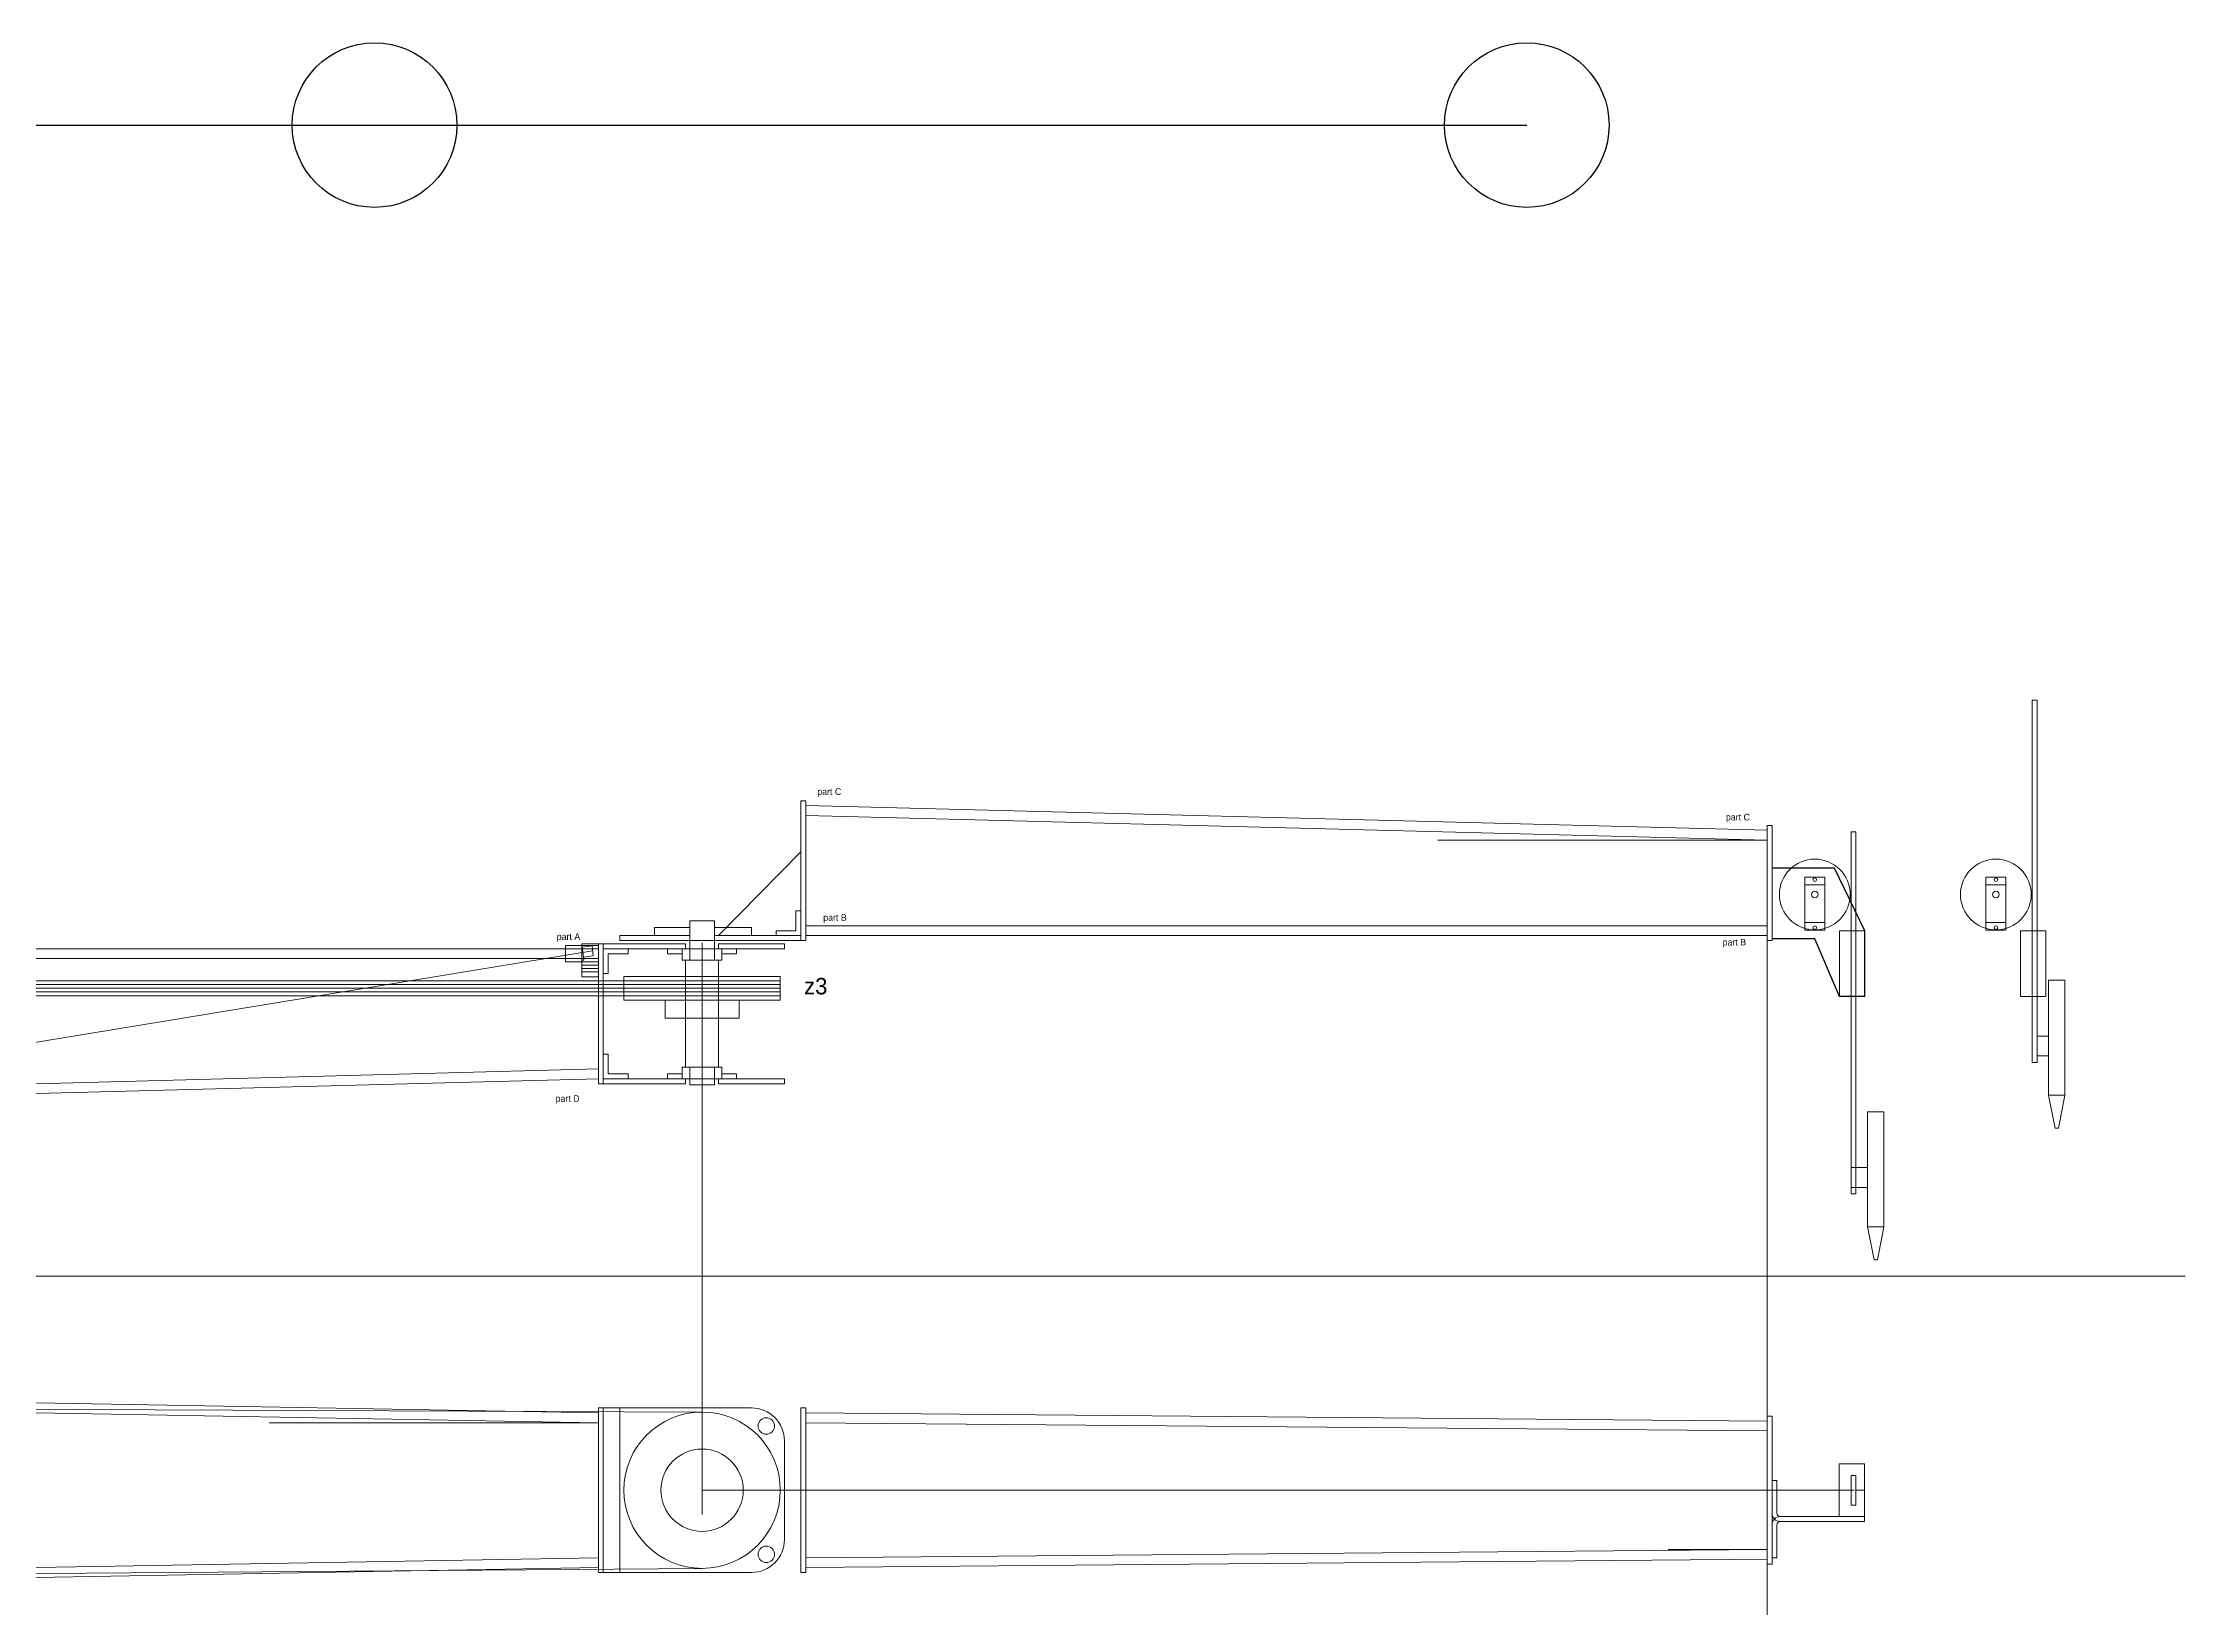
# Model space of a CAD drawing. Header units: millimetres. Extents: x -930 to 1800, y -2430 to 1500.
# Drawn here: x 498 to 1800, y -1902 to -950 of the extents above; entities that cross this region are included whole.
import ezdxf

# ---------------------------------------------------------------- set-up
doc = ezdxf.new("R2010")
doc.units = ezdxf.units.MM
doc.layers.get('0').update_dxf_attribs({"color": 178, "true_color": 0x000000})
for name, color, linetype, lineweight, true_color in [('axle', 178, 'Continuous', 0, 0x000000), ('bearing', 2, 'Continuous', 0, 0xffff00), ('belt', 5, 'Continuous', 0, 0x0000ff), ('dimension', 136, 'Continuous', 0, 0x008080), ('help', 6, 'Continuous', 0, 0xff00ff), ('housing', 3, 'Continuous', 0, 0x00ff00), ('motor', 2, 'Continuous', 0, 0xffff00), ('pulleys', 2, 'Continuous', 0, 0xffff00)]:
    doc.layers.add(name, color=color, linetype=linetype, lineweight=lineweight, true_color=true_color)
doc.layers.add('slider', color=3, linetype='Continuous', true_color=0x00ff00)
doc.styles.add('textstyle27', font='')
doc.styles.add('textstyle30', font='')
doc.styles.add('textstyle31', font='')
doc.styles.add('textstyle33', font='')
doc.styles.add('textstyle34', font='')
doc.styles.add('textstyle35', font='')
doc.styles.add('textstyle36', font='')
doc.styles.get('textstyle27').set_extended_font_data('American Typewriter')
doc.styles.get('textstyle30').set_extended_font_data('American Typewriter')
doc.styles.get('textstyle31').set_extended_font_data('American Typewriter')
doc.styles.get('textstyle33').set_extended_font_data('American Typewriter')
doc.styles.get('textstyle34').set_extended_font_data('American Typewriter')
doc.styles.get('textstyle35').set_extended_font_data('American Typewriter')
doc.styles.get('textstyle36').set_extended_font_data('American Typewriter')

msp = doc.modelspace()

# ---------------------------------------------------------------- linework, layer by layer
msp.add_line((0, -1000.5), (1400, -1000.5))
for centre in [(700, -1000.5), (1400, -1000.5)]:
    msp.add_circle(centre, 50)
at = {"layer": 'axle'}
for p, q in [((891.5, -1484), (906.5, -1484)), ((891.5, -1484), (891.5, -1508)), ((891.5, -1496), (906.5, -1496)), ((906.5, -1484), (906.5, -1508)), ((891.5, -1508), (889, -1508)), ((889, -1508), (889, -1573)), ((909, -1508), (906.5, -1508)), ((909, -1573), (909, -1508)), ((889, -1516.9), (889, -1518.9)), ((889, -1516.9), (889, -1564.1)), ((909, -1516.9), (909, -1518.9)), ((909, -1564.1), (909, -1516.9)), ((889, -1564.1), (889, -1563.7)), ((889, -1573), (891.5, -1573)), ((891.5, -1573), (891.5, -1583.7)), ((906.5, -1573), (909, -1573)), ((906.5, -1573), (906.5, -1583.7)), ((909, -1564.1), (909, -1563.7)), ((891.5, -1583.7), (906.5, -1583.7))]:
    msp.add_line(p, q, dxfattribs=at)
at = {"layer": 'bearing'}
for p, q in [((887, -1501), (887, -1508)), ((887, -1501), (911, -1501)), ((911, -1508), (887, -1508)), ((891.5, -1508), (891.5, -1501)), ((906.5, -1508), (906.5, -1501)), ((911, -1501), (911, -1508)), ((887, -1573), (887, -1580)), ((887, -1573), (911, -1573)), ((891.5, -1580), (891.5, -1573)), ((906.5, -1580), (906.5, -1573)), ((911, -1573), (911, -1580)), ((911, -1580), (887, -1580))]:
    msp.add_line(p, q, dxfattribs=at)
at = {"layer": 'belt'}
for p, q in [((946.5, -1520.5), (151.5, -1520.5)), ((946.5, -1522.8), (151.5, -1522.8)), ((946.5, -1525), (151.5, -1525)), ((946.5, -1527.2), (151.5, -1527.2)), ((946.5, -1529.5), (151.5, -1529.5)), ((199, -1779.7), (899, -1782.5)), ((899, -1877.5), (199, -1883))]:
    msp.add_line(p, q, dxfattribs=at)
at = {"layer": 'help'}
for p, q in [((959, -1442), (909, -1493)), ((1346, -1435), (1546, -1435)), ((849, -1496), (899, -1496)), ((899, -1496), (959, -1496)), ((1546, -1996), (1546, -1496)), ((275.5, -1593.7), (832.5, -1502.3)), ((826, -1499), (826, -1509)), ((826.2, -1500), (832.2, -1499.3)), ((826.9, -1506), (826.2, -1500)), ((832.9, -1505.3), (826.9, -1506)), ((832.2, -1499.3), (832.9, -1505.3)), ((899, -1497.3), (899, -1577.3)), ((899, -1583.7), (899, -1503.7)), ((826, -1510.9), (836, -1510.9)), ((826, -1513), (836, -1513)), ((826, -1515.1), (836, -1515.1)), ((199, -1525), (899, -1525)), ((899, -1844.8), (899, -1544.8)), ((-100, -1700), (1800, -1700)), ((635.9, -1789), (835.9, -1789)), ((899, -1830), (1599, -1830)), ((1600, -1830), (1605.2, -1830)), ((1486, -1866), (1546, -1866))]:
    msp.add_line(p, q, dxfattribs=at)
at = {"layer": 'housing'}
for p, q in [((1707, -1570), (1707, -1350)), ((1707, -1350), (1710, -1350)), ((1710, -1570), (1710, -1350)), ((959, -1496), (959, -1411)), ((959, -1411), (962, -1411)), ((962, -1496), (962, -1411)), ((962, -1414), (1546, -1429)), ((959, -1421), (959, -1431)), ((959, -1421), (959, -1431)), ((1546, -1435), (962, -1420)), ((1546, -1496), (1546, -1426)), ((1549, -1426), (1546, -1426)), ((1549, -1496), (1549, -1426)), ((1597, -1650), (1597, -1430)), ((1597, -1430), (1600, -1430)), ((1600, -1650), (1600, -1430)), ((956, -1490), (956, -1478)), ((956, -1478), (959, -1478)), ((959, -1483), (959, -1493)), ((1549, -1493), (1549, -1483)), ((849, -1496), (849, -1493)), ((849, -1493), (891.5, -1493)), ((891.5, -1496), (849, -1496)), ((864, -1493), (854, -1493)), ((891.5, -1488), (870, -1488)), ((870, -1488), (870, -1493)), ((891.5, -1488), (891.5, -1493.1)), ((891.5, -1493), (891.5, -1496)), ((906.5, -1488), (906.5, -1493.1)), ((906.5, -1488), (929, -1488)), ((906.5, -1493), (939, -1493)), ((959, -1493), (906.5, -1493)), ((959, -1496), (906.5, -1496)), ((929, -1488), (929, -1493)), ((939, -1496), (942, -1496)), ((944, -1493), (944, -1490)), ((944, -1490), (956, -1490)), ((959, -1496), (959, -1493)), ((959, -1496), (959, -1496)), ((959, -1496), (962, -1496)), ((962, -1487), (1546, -1487)), ((1546, -1493), (962, -1493)), ((1549, -1496), (1546, -1496)), ((1549, -1496), (1549, -1493)), ((1590, -1490), (1605.3, -1490)), ((1590, -1530), (1590, -1490)), ((1605.3, -1530), (1605.3, -1490)), ((1700, -1490), (1715.3, -1490)), ((1700, -1530), (1700, -1490)), ((1715.3, -1530), (1715.3, -1490)), ((836, -1501), (267, -1501)), ((267, -1507), (836, -1507)), ((836, -1499), (816, -1499)), ((816, -1499), (816, -1509)), ((816, -1509), (836, -1509)), ((836, -1498), (826, -1498)), ((826, -1498), (827.1, -1508)), ((826, -1518), (826, -1508)), ((826, -1508), (827.1, -1508)), ((839, -1498), (836, -1498)), ((836, -1498), (839, -1498)), ((836, -1498), (836, -1583)), ((836, -1518), (836, -1498)), ((839, -1498), (839, -1501)), ((839, -1501), (839, -1498)), ((839, -1583), (839, -1498)), ((839, -1498), (889, -1498)), ((839, -1511), (839, -1501)), ((854, -1501), (839, -1501)), ((889, -1501), (839, -1501)), ((854, -1501), (839, -1501)), ((842, -1504), (854, -1504)), ((842, -1504), (842, -1516)), ((854, -1504), (854, -1501)), ((878, -1504), (878, -1501)), ((878, -1501), (887, -1501)), ((887, -1504), (878, -1504)), ((879, -1501), (887, -1501)), ((887, -1504), (879, -1504)), ((887, -1501), (887, -1504)), ((889, -1498), (889, -1501)), ((949, -1498), (909, -1498)), ((909, -1498), (909, -1501)), ((909, -1501), (949, -1501)), ((911, -1501), (920, -1501)), ((911, -1504), (911, -1501)), ((920, -1504), (911, -1504)), ((920, -1501), (920, -1504)), ((949, -1498), (949, -1501)), ((826, -1518), (836, -1518)), ((836, -1532), (836, -1512)), ((842, -1516), (839, -1516)), ((1727, -1520), (1717, -1520)), ((1717, -1520), (1717, -1590)), ((1727, -1590), (1727, -1520)), ((1590, -1530), (1605.3, -1530)), ((1700, -1530), (1715.3, -1530)), ((1710, -1554), (1717, -1554)), ((836, -1574), (267, -1589)), ((842, -1565), (839, -1565)), ((839, -1570), (839, -1580)), ((842, -1577), (842, -1565)), ((1707, -1570), (1710, -1570)), ((1710, -1566), (1717, -1566)), ((267, -1595), (836, -1580)), ((836, -1583), (839, -1583)), ((839, -1580), (839, -1583)), ((854, -1580), (839, -1580)), ((889, -1580), (839, -1580)), ((839, -1583), (889, -1583)), ((854, -1577), (842, -1577)), ((854, -1580), (854, -1577)), ((887, -1577), (878, -1577)), ((878, -1577), (878, -1580)), ((878, -1580), (887, -1580)), ((887, -1577), (879, -1577)), ((879, -1580), (887, -1580)), ((887, -1580), (887, -1577)), ((889, -1583), (889, -1580)), ((909, -1583), (909, -1580)), ((909, -1580), (949, -1580)), ((949, -1583), (909, -1583)), ((920, -1577), (911, -1577)), ((911, -1577), (911, -1580)), ((911, -1580), (920, -1580)), ((920, -1580), (920, -1577)), ((949, -1583), (949, -1580)), ((1617, -1600), (1607, -1600)), ((1607, -1600), (1607, -1670)), ((1617, -1670), (1617, -1600)), ((1721, -1610), (1717, -1590)), ((1717, -1590), (1727, -1590)), ((1727, -1590), (1723, -1610)), ((1723, -1610), (1721, -1610)), ((1597, -1634), (1607, -1634)), ((1597, -1646), (1607, -1646)), ((1597, -1650), (1600, -1650)), ((1611, -1690), (1607, -1670)), ((1607, -1670), (1617, -1670)), ((1617, -1670), (1613, -1690)), ((1613, -1690), (1611, -1690)), ((266.9, -1779), (835.9, -1789)), ((267, -1773), (836, -1783)), ((839, -1780), (836, -1780)), ((836, -1780), (836, -1880)), ((849, -1780), (839, -1780)), ((839, -1780), (839, -1880)), ((849, -1780), (849, -1880)), ((849, -1780), (929, -1780)), ((959, -1780), (962, -1780)), ((959, -1880), (959, -1780)), ((962, -1780), (962, -1880)), ((962, -1783), (1546, -1788)), ((1546, -1794), (962, -1789)), ((1549, -1785), (1546, -1785)), ((1546, -1785), (1546, -1875)), ((1549, -1875), (1549, -1785)), ((949, -1800), (949, -1860)), ((1589.9, -1814), (1605.2, -1814)), ((1589.9, -1846), (1589.9, -1814)), ((1597, -1821), (1597, -1839)), ((1597, -1821), (1600, -1821)), ((1600, -1821), (1600, -1839)), ((1605.2, -1814), (1605.2, -1846)), ((1552, -1824), (1549, -1824)), ((1552, -1844), (1552, -1824)), ((1605.2, -1846), (1554, -1846)), ((1589.9, -1846), (1605.2, -1846)), ((1597, -1839), (1600, -1839)), ((1605.2, -1846), (1605.2, -1849)), ((1552, -1851), (1552, -1871)), ((1605.2, -1849), (1554, -1849)), ((836, -1871), (266, -1881)), ((1546, -1866), (962, -1871)), ((962, -1877), (1546, -1872)), ((1552, -1871), (1549, -1871)), ((266, -1887), (836, -1877)), ((836, -1880), (839, -1880)), ((839, -1880), (849, -1880)), ((849, -1880), (929, -1880)), ((962, -1880), (959, -1880)), ((1546, -1875), (1549, -1875))]:
    msp.add_line(p, q, dxfattribs=at)
for centre in [(938, -1791), (938, -1869)]:
    msp.add_circle(centre, 5, dxfattribs=at)
for centre, radius, start, end in [((929, -1800), 20, 0, 90), ((1554, -1844), 5, 180, 270), ((1554, -1851), 5, 90, 180), ((1554, -1844), 2, 180, 270), ((929, -1860), 20, 270, 0), ((1554, -1851), 2, 90, 180)]:
    msp.add_arc(centre, radius, start, end, dxfattribs=at)
at = {"layer": 'motor'}
for p, q in [((1569, -1462.2), (1569, -1457.5)), ((1569, -1457.5), (1581, -1457.5)), ((1581, -1462.2), (1581, -1457.5)), ((1679, -1462.2), (1679, -1457.5)), ((1679, -1457.5), (1691, -1457.5)), ((1691, -1462.2), (1691, -1457.5)), ((1569, -1485), (1569, -1462.2)), ((1569, -1462.2), (1581, -1462.2)), ((1581, -1462.2), (1581, -1485)), ((1679, -1485), (1679, -1462.2)), ((1679, -1462.2), (1691, -1462.2)), ((1691, -1462.2), (1691, -1485)), ((1581, -1485), (1569, -1485)), ((1569, -1489.7), (1569, -1485)), ((1569, -1489.7), (1581, -1489.7)), ((1581, -1489.7), (1581, -1485)), ((1691, -1485), (1679, -1485)), ((1679, -1489.7), (1679, -1485)), ((1679, -1489.7), (1691, -1489.7)), ((1691, -1489.7), (1691, -1485))]:
    msp.add_line(p, q, dxfattribs=at)
for centre, radius in [((1575, -1468), 21.5), ((1685, -1468), 21.5), ((1575, -1468), 2), ((1575, -1459), 1.1), ((1685, -1468), 2), ((1685, -1459), 1.1), ((1575, -1488.2), 1.1), ((1685, -1488.2), 1.1)]:
    msp.add_circle(centre, radius, dxfattribs=at)
at = {"layer": 'pulleys'}
for p, q in [((851.5, -1517.8), (946.5, -1517.8)), ((851.5, -1532.2), (851.5, -1517.8)), ((946.5, -1532.2), (946.5, -1517.8)), ((851.5, -1532.2), (946.5, -1532.2)), ((876.5, -1532.2), (921.5, -1532.2)), ((876.5, -1543.2), (876.5, -1532.2)), ((921.5, -1543.2), (921.5, -1532.2)), ((876.5, -1543.2), (921.5, -1543.2))]:
    msp.add_line(p, q, dxfattribs=at)
for radius in [47.5, 25]:
    msp.add_circle((899, -1830), radius, dxfattribs=at)
at = {"layer": 'slider'}
for p, q in [((1587, -1452), (1549, -1452)), ((1605.3, -1490), (1587, -1452)), ((1575, -1495), (1549, -1495)), ((1590, -1530), (1575, -1495)), ((1605.3, -1530), (1605.3, -1490)), ((1605.3, -1530), (1590, -1530))]:
    msp.add_line(p, q, dxfattribs=at)

# ---------------------------------------------------------------- texts
at = {"layer": 'dimension', "char_height": 1, "attachment_point": 1}
for s, insert, style in [('\\H4;part C', (969, -1403.5), 'textstyle35'), ('\\H4;part C', (1521, -1419), 'textstyle34'), ('\\H4;part B', (972.6, -1480), 'textstyle31'), ('\\H4;part A', (810.7, -1491.6), 'textstyle33'), ('\\H4;part B', (1519, -1495), 'textstyle30'), ('\\H10;z3', (961, -1518.7), 'textstyle27'), ('\\H4;part D', (810, -1590), 'textstyle36')]:
    msp.add_mtext(s, dxfattribs=dict(at, insert=insert, style=style))

doc.saveas('drawing.dxf')
